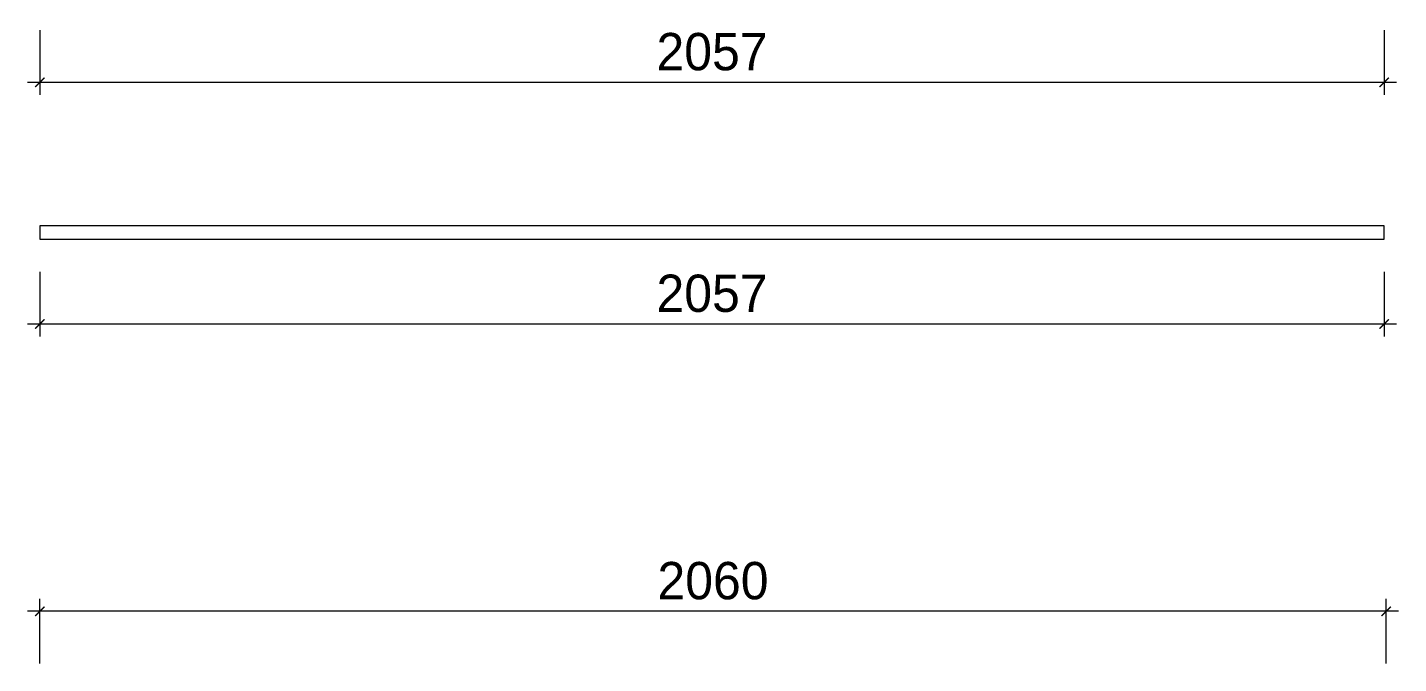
# Model space of a CAD drawing. Header units: millimetres. Extents: x 0 to 21340, y -8338 to -1370.
# Drawn here: x 1509 to 3607, y -6637 to -5663 of the extents above; entities that cross this region are included whole.
import ezdxf

# ---------------------------------------------------------------- set-up
doc = ezdxf.new("R2010")
doc.units = ezdxf.units.MM
doc.layers.add('DS-定制柜体', color=4, linetype='Continuous', lineweight=13)
doc.layers.add('SH-尺寸标注', color=32, linetype='Continuous')
doc.styles.get("Standard").update_dxf_attribs({"font": 'GothicA1-Regular.ttf'})
doc.dimstyles.new('D_8_1.4', dxfattribs={"dimtxt": 57.14286, "dimasz": 14.285715, "dimexe": 19.04762, "dimexo": 0, "dimgap": 0, "dimtad": 1, "dimdec": 0, "dimzin": 1, "dimdsep": 46, "dimtxsty": 'Standard', "dimblk": 'ARCHTICK', "dimcen": 0.09, "dimdle": 19.04762, "dimclrd": 32, "dimclre": 32, "dimclrt": 2, "dimadec": 0, "dimazin": 0, "dimtfac": 1, "dimtdec": 4, "dimtix": 1, "dimtmove": 2, "dimatfit": 3, "dimfxl": 80.000002, "dimfxlon": 1, "dimtolj": 1, "dimtzin": 0, "dimlwd": 9, "dimlwe": 9, "dimarcsym": 0})

# ---------------------------------------------------------------- blocks, each defined once
blk = doc.blocks.new('_ArchTick')
at = {"color": 0, "linetype": 'ByBlock', "const_width": 0.15}
blk.add_lwpolyline([(-0.5, -0.5), (0.5, 0.5)], dxfattribs=at)
blk = doc.blocks.new('*D47')
at = {"layer": 'Defpoints', "color": 0}
for p in [(1528.3, -6037.2), (3585.2, -6037.2), (3585.2, -6117.2)]:
    blk.add_point(p, dxfattribs=at)
at = {"layer": 'SH-尺寸标注', "color": 32, "linetype": 'Continuous', "lineweight": 9}
for p, q in [((1528.3, -6037.2), (1528.3, -6136.3)), ((3585.2, -6037.2), (3585.2, -6136.3)), ((1509.3, -6117.2), (3604.3, -6117.2))]:
    blk.add_line(p, q, dxfattribs=at)
at = {"layer": 'SH-尺寸标注', "color": 32, "lineweight": 9, "xscale": 14.28571493455343, "yscale": 14.28571493455343, "zscale": 14.28571493455343, "rotation": 180}
blk.add_blockref('_ArchTick', (1528.3, -6117.2), dxfattribs=at)
at = {"layer": 'SH-尺寸标注', "color": 32, "lineweight": 9, "xscale": 14.28571493455343, "yscale": 14.28571493455343, "zscale": 14.28571493455343}
blk.add_blockref('_ArchTick', (3585.2, -6117.2), dxfattribs=at)
at = {"layer": 'SH-尺寸标注', "color": 2, "insert": (2556.8, -6070.6), "char_height": 57.14, "attachment_point": 5}
blk.add_mtext('\\A1;2057', dxfattribs=at)
blk = doc.blocks.new('*D45')
at = {"layer": 'Defpoints', "color": 0}
for p in [(1528.3, -5667.2), (3585.3, -5667.2), (3585.3, -5747.2)]:
    blk.add_point(p, dxfattribs=at)
at = {"layer": 'SH-尺寸标注', "color": 32, "linetype": 'Continuous', "lineweight": 9}
for p, q in [((1528.3, -5667.2), (1528.3, -5766.3)), ((3585.3, -5667.2), (3585.3, -5766.3)), ((1509.3, -5747.2), (3604.4, -5747.2))]:
    blk.add_line(p, q, dxfattribs=at)
at = {"layer": 'SH-尺寸标注', "color": 32, "lineweight": 9, "xscale": 14.28571493455343, "yscale": 14.28571493455343, "zscale": 14.28571493455343, "rotation": 180}
blk.add_blockref('_ArchTick', (1528.3, -5747.2), dxfattribs=at)
at = {"layer": 'SH-尺寸标注', "color": 32, "lineweight": 9, "xscale": 14.28571493455343, "yscale": 14.28571493455343, "zscale": 14.28571493455343}
blk.add_blockref('_ArchTick', (3585.3, -5747.2), dxfattribs=at)
at = {"layer": 'SH-尺寸标注', "color": 2, "insert": (2556.8, -5700.6), "char_height": 57.14, "attachment_point": 5}
blk.add_mtext('\\A1;2057', dxfattribs=at)
blk = doc.blocks.new('*D43')
at = {"layer": 'Defpoints', "color": 0}
for p in [(1528.3, -6557.2), (1528.3, -6637.2), (3588.3, -6637.2)]:
    blk.add_point(p, dxfattribs=at)
at = {"layer": 'SH-尺寸标注', "color": 32, "linetype": 'Continuous', "lineweight": 9}
for p, q in [((1528.3, -6637.2), (1528.3, -6538.2)), ((3588.3, -6637.2), (3588.3, -6538.2)), ((3607.3, -6557.2), (1509.2, -6557.2))]:
    blk.add_line(p, q, dxfattribs=at)
at = {"layer": 'SH-尺寸标注', "color": 32, "lineweight": 9, "xscale": 14.28571493455343, "yscale": 14.28571493455343, "zscale": 14.28571493455343, "rotation": 180}
blk.add_blockref('_ArchTick', (1528.3, -6557.2), dxfattribs=at)
at = {"layer": 'SH-尺寸标注', "color": 32, "lineweight": 9, "xscale": 14.28571493455343, "yscale": 14.28571493455343, "zscale": 14.28571493455343}
blk.add_blockref('_ArchTick', (3588.3, -6557.2), dxfattribs=at)
at = {"layer": 'SH-尺寸标注', "color": 2, "insert": (2558.3, -6510.6), "char_height": 57.14, "attachment_point": 5}
blk.add_mtext('\\A1;2060', dxfattribs=at)

msp = doc.modelspace()

# ---------------------------------------------------------------- linework, layer by layer
at = {"layer": 'DS-定制柜体', "color": 255, "linetype": 'Continuous'}
for p, q in [((1528.3, -5967.2), (1528.3, -5987.2)), ((3585.2, -5967.2), (1528.3, -5967.2)), ((1528.3, -5977.2), (1528.3, -5977.2)), ((1528.3, -5977.8), (1528.3, -5977.8)), ((1528.3, -5979.2), (1528.3, -5979.2)), ((3585.2, -5987.2), (3585.2, -5967.2)), ((3585.2, -5977.2), (3585.2, -5977.2)), ((3585.2, -5977.8), (3585.2, -5977.8)), ((3585.2, -5979.2), (3585.2, -5979.2)), ((1528.3, -5981.2), (1528.3, -5981.2)), ((1528.3, -5984.1), (1528.3, -5984.1)), ((1528.3, -5985.2), (1528.3, -5985.2)), ((1528.3, -5987.2), (3585.2, -5987.2)), ((3585.2, -5981.2), (3585.2, -5981.2)), ((3585.2, -5984.1), (3585.2, -5984.1)), ((3585.2, -5985.2), (3585.2, -5985.2))]:
    msp.add_line(p, q, dxfattribs=at)

# ---------------------------------------------------------------- dimensions: what is measured, and where the dimension line sits
at = {"layer": 'SH-尺寸标注', "color": 32, "linetype": 'Continuous'}
for base, p1, p2, picture, middle in [((3585.3, -5747.2), (1528.3, -5667.2), (3585.3, -5667.2), '*D45', (2556.8, -5700.6)), ((3585.2, -6117.2), (1528.3, -6037.2), (3585.2, -6037.2), '*D47', (2556.8, -6070.6)), ((1528.3, -6557.2), (3588.3, -6637.2), (1528.3, -6637.2), '*D43', (2558.3, -6510.6))]:
    dim = msp.add_linear_dim(base=base, p1=p1, p2=p2, dimstyle='D_8_1.4', override={"dimscale": 1, "dimclrt": 2}, dxfattribs=at)
    dim.commit()
    dim.dimension.update_dxf_attribs({"geometry": picture, "text_midpoint": middle, "dimtype": 160})

doc.saveas('drawing.dxf')
